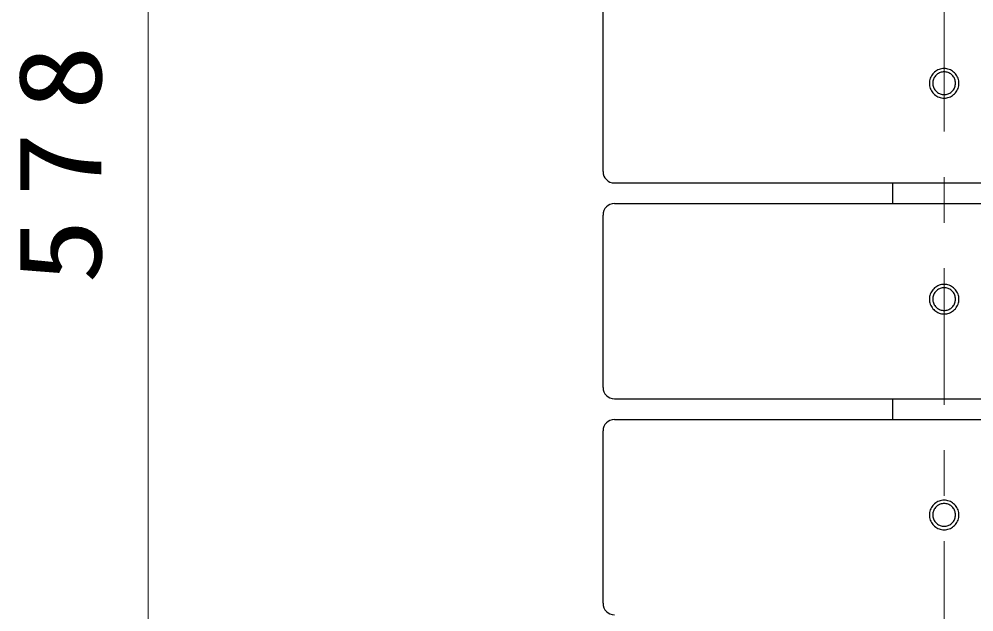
# Model space of a CAD drawing. Units: millimetres on the paper, scale 1:20. Extents: x -385 to 0, y 0 to 267.
# Drawn here: x -301.27 to -280.27, y 211.23 to 224.26 of the extents above; entities that cross this region are included whole.
import ezdxf

# ---------------------------------------------------------------- set-up
doc = ezdxf.new("R2010")
doc.units = ezdxf.units.MM
doc.linetypes.add('USER2', pattern=[6, 3, -1, 1, -1])
doc.layers.add('1_20', color=7, linetype='Continuous', lineweight=25)
doc.styles.add('ＭＳ ゴシック', font='')
doc.styles.get('ＭＳ ゴシック').set_extended_font_data('MS Gothic')

msp = doc.modelspace()

# ---------------------------------------------------------------- linework, layer by layer
at = {"layer": '1_20', "linetype": 'USER2', "lineweight": 13}
msp.add_line((-280.925, 236.787), (-280.925, 205.19), dxfattribs=at)
at = {"layer": '1_20', "lineweight": 13}
msp.add_line((-298.425, 206.434), (-298.425, 235.337), dxfattribs=at)
at = {"layer": '1_20'}
for p, q in [((-288.425, 220.909), (-288.425, 224.699)), ((-282.05, 220.205), (-282.05, 220.659)), ((-288.425, 216.166), (-288.425, 219.955)), ((-282.05, 215.462), (-282.05, 215.916)), ((-288.425, 211.422), (-288.425, 215.212))]:
    msp.add_line(p, q, dxfattribs=at)
at = {"layer": '1_20', "color": 40}
for p, q in [((-288.175, 220.659), (-259.425, 220.659)), ((-288.175, 220.205), (-259.425, 220.205)), ((-288.175, 215.916), (-259.425, 215.916)), ((-288.175, 215.462), (-259.425, 215.462))]:
    msp.add_line(p, q, dxfattribs=at)
at = {"layer": '1_20'}
for points in [[(-280.6, 222.849), (-280.601, 222.878), (-280.605, 222.906), (-280.611, 222.933), (-280.619, 222.96), (-280.63, 222.987), (-280.643, 223.012), (-280.659, 223.036), (-280.676, 223.058), (-280.695, 223.079), (-280.716, 223.098), (-280.738, 223.115), (-280.762, 223.13), (-280.787, 223.144), (-280.814, 223.154), (-280.841, 223.163), (-280.868, 223.169), (-280.896, 223.173), (-280.925, 223.174), (-280.953, 223.173), (-280.981, 223.169), (-281.009, 223.163), (-281.036, 223.154), (-281.062, 223.144), (-281.087, 223.13), (-281.111, 223.115), (-281.134, 223.098), (-281.155, 223.079), (-281.174, 223.058), (-281.191, 223.036), (-281.206, 223.012), (-281.219, 222.987), (-281.23, 222.96), (-281.239, 222.933), (-281.245, 222.906), (-281.249, 222.878), (-281.25, 222.849), (-281.249, 222.821), (-281.245, 222.793), (-281.239, 222.765), (-281.23, 222.738), (-281.219, 222.712), (-281.206, 222.687), (-281.191, 222.663), (-281.174, 222.641), (-281.155, 222.62), (-281.134, 222.601), (-281.111, 222.584), (-281.087, 222.568), (-281.062, 222.555), (-281.036, 222.544), (-281.009, 222.536), (-280.981, 222.53), (-280.953, 222.526), (-280.925, 222.525), (-280.896, 222.526), (-280.868, 222.53), (-280.841, 222.536), (-280.814, 222.544), (-280.787, 222.555), (-280.762, 222.568), (-280.738, 222.584), (-280.716, 222.601), (-280.695, 222.62), (-280.676, 222.641), (-280.659, 222.663), (-280.643, 222.687), (-280.63, 222.712), (-280.619, 222.738), (-280.611, 222.765), (-280.605, 222.793), (-280.601, 222.821)], [(-280.675, 222.852), (-280.676, 222.874), (-280.679, 222.895), (-280.683, 222.917), (-280.69, 222.937), (-280.698, 222.957), (-280.708, 222.977), (-280.72, 222.995), (-280.733, 223.012), (-280.748, 223.029), (-280.764, 223.043), (-280.781, 223.056), (-280.8, 223.068), (-280.819, 223.078), (-280.839, 223.087), (-280.86, 223.093), (-280.881, 223.098), (-280.903, 223.101), (-280.925, 223.102), (-280.947, 223.101), (-280.968, 223.098), (-280.989, 223.093), (-281.01, 223.087), (-281.03, 223.078), (-281.05, 223.068), (-281.068, 223.056), (-281.085, 223.043), (-281.102, 223.029), (-281.116, 223.012), (-281.13, 222.995), (-281.141, 222.977), (-281.151, 222.957), (-281.16, 222.937), (-281.166, 222.917), (-281.171, 222.895), (-281.174, 222.874), (-281.175, 222.852), (-281.174, 222.83), (-281.171, 222.809), (-281.166, 222.787), (-281.16, 222.767), (-281.151, 222.746), (-281.141, 222.727), (-281.13, 222.709), (-281.116, 222.692), (-281.102, 222.675), (-281.085, 222.661), (-281.068, 222.647), (-281.05, 222.636), (-281.03, 222.626), (-281.01, 222.617), (-280.989, 222.611), (-280.968, 222.606), (-280.947, 222.603), (-280.925, 222.602), (-280.903, 222.603), (-280.881, 222.606), (-280.86, 222.611), (-280.839, 222.617), (-280.819, 222.626), (-280.8, 222.636), (-280.781, 222.647), (-280.764, 222.661), (-280.748, 222.675), (-280.733, 222.692), (-280.72, 222.709), (-280.708, 222.727), (-280.698, 222.746), (-280.69, 222.767), (-280.683, 222.787), (-280.679, 222.809), (-280.676, 222.83)], [(-280.6, 218.106), (-280.601, 218.134), (-280.605, 218.162), (-280.611, 218.19), (-280.619, 218.217), (-280.63, 218.243), (-280.643, 218.268), (-280.659, 218.292), (-280.676, 218.314), (-280.695, 218.335), (-280.716, 218.355), (-280.738, 218.372), (-280.762, 218.387), (-280.787, 218.4), (-280.814, 218.411), (-280.841, 218.419), (-280.868, 218.426), (-280.896, 218.429), (-280.925, 218.43), (-280.953, 218.429), (-280.981, 218.426), (-281.009, 218.419), (-281.036, 218.411), (-281.062, 218.4), (-281.087, 218.387), (-281.111, 218.372), (-281.134, 218.355), (-281.155, 218.335), (-281.174, 218.314), (-281.191, 218.292), (-281.206, 218.268), (-281.219, 218.243), (-281.23, 218.217), (-281.239, 218.19), (-281.245, 218.162), (-281.249, 218.134), (-281.25, 218.106), (-281.249, 218.078), (-281.245, 218.05), (-281.239, 218.022), (-281.23, 217.995), (-281.219, 217.969), (-281.206, 217.944), (-281.191, 217.92), (-281.174, 217.897), (-281.155, 217.876), (-281.134, 217.857), (-281.111, 217.84), (-281.087, 217.825), (-281.062, 217.812), (-281.036, 217.801), (-281.009, 217.792), (-280.981, 217.786), (-280.953, 217.783), (-280.925, 217.781), (-280.896, 217.783), (-280.868, 217.786), (-280.841, 217.792), (-280.814, 217.801), (-280.787, 217.812), (-280.762, 217.825), (-280.738, 217.84), (-280.716, 217.857), (-280.695, 217.876), (-280.676, 217.897), (-280.659, 217.92), (-280.643, 217.944), (-280.63, 217.969), (-280.619, 217.995), (-280.611, 218.022), (-280.605, 218.05), (-280.601, 218.078)], [(-280.675, 218.108), (-280.676, 218.13), (-280.679, 218.152), (-280.683, 218.173), (-280.69, 218.194), (-280.698, 218.214), (-280.708, 218.233), (-280.72, 218.252), (-280.733, 218.269), (-280.748, 218.285), (-280.764, 218.3), (-280.781, 218.313), (-280.8, 218.325), (-280.819, 218.335), (-280.839, 218.343), (-280.86, 218.35), (-280.881, 218.354), (-280.903, 218.357), (-280.925, 218.358), (-280.947, 218.357), (-280.968, 218.354), (-280.989, 218.35), (-281.01, 218.343), (-281.03, 218.335), (-281.05, 218.325), (-281.068, 218.313), (-281.085, 218.3), (-281.102, 218.285), (-281.116, 218.269), (-281.13, 218.252), (-281.141, 218.233), (-281.151, 218.214), (-281.16, 218.194), (-281.166, 218.173), (-281.171, 218.152), (-281.174, 218.13), (-281.175, 218.108), (-281.174, 218.087), (-281.171, 218.065), (-281.166, 218.044), (-281.16, 218.023), (-281.151, 218.003), (-281.141, 217.984), (-281.13, 217.965), (-281.116, 217.948), (-281.102, 217.932), (-281.085, 217.917), (-281.068, 217.904), (-281.05, 217.892), (-281.03, 217.882), (-281.01, 217.874), (-280.989, 217.867), (-280.968, 217.863), (-280.947, 217.86), (-280.925, 217.859), (-280.903, 217.86), (-280.881, 217.863), (-280.86, 217.867), (-280.839, 217.874), (-280.819, 217.882), (-280.8, 217.892), (-280.781, 217.904), (-280.764, 217.917), (-280.748, 217.932), (-280.733, 217.948), (-280.72, 217.965), (-280.708, 217.984), (-280.698, 218.003), (-280.69, 218.023), (-280.683, 218.044), (-280.679, 218.065), (-280.676, 218.087)], [(-280.6, 213.362), (-280.601, 213.391), (-280.605, 213.419), (-280.611, 213.446), (-280.619, 213.473), (-280.63, 213.5), (-280.643, 213.525), (-280.659, 213.549), (-280.676, 213.571), (-280.695, 213.592), (-280.716, 213.611), (-280.738, 213.628), (-280.762, 213.643), (-280.787, 213.657), (-280.814, 213.667), (-280.841, 213.676), (-280.868, 213.682), (-280.896, 213.686), (-280.925, 213.687), (-280.953, 213.686), (-280.981, 213.682), (-281.009, 213.676), (-281.036, 213.667), (-281.062, 213.657), (-281.087, 213.643), (-281.111, 213.628), (-281.134, 213.611), (-281.155, 213.592), (-281.174, 213.571), (-281.191, 213.549), (-281.206, 213.525), (-281.219, 213.5), (-281.23, 213.473), (-281.239, 213.446), (-281.245, 213.419), (-281.249, 213.391), (-281.25, 213.362), (-281.249, 213.334), (-281.245, 213.306), (-281.239, 213.278), (-281.23, 213.251), (-281.219, 213.225), (-281.206, 213.2), (-281.191, 213.176), (-281.174, 213.154), (-281.155, 213.133), (-281.134, 213.114), (-281.111, 213.097), (-281.087, 213.081), (-281.062, 213.068), (-281.036, 213.057), (-281.009, 213.049), (-280.981, 213.043), (-280.953, 213.039), (-280.925, 213.038), (-280.896, 213.039), (-280.868, 213.043), (-280.841, 213.049), (-280.814, 213.057), (-280.787, 213.068), (-280.762, 213.081), (-280.738, 213.097), (-280.716, 213.114), (-280.695, 213.133), (-280.676, 213.154), (-280.659, 213.176), (-280.643, 213.2), (-280.63, 213.225), (-280.619, 213.251), (-280.611, 213.278), (-280.605, 213.306), (-280.601, 213.334)], [(-280.675, 213.365), (-280.676, 213.387), (-280.679, 213.408), (-280.683, 213.43), (-280.69, 213.45), (-280.698, 213.471), (-280.708, 213.49), (-280.72, 213.508), (-280.733, 213.525), (-280.748, 213.542), (-280.764, 213.556), (-280.781, 213.57), (-280.8, 213.581), (-280.819, 213.591), (-280.839, 213.6), (-280.86, 213.606), (-280.881, 213.611), (-280.903, 213.614), (-280.925, 213.615), (-280.947, 213.614), (-280.968, 213.611), (-280.989, 213.606), (-281.01, 213.6), (-281.03, 213.591), (-281.05, 213.581), (-281.068, 213.57), (-281.085, 213.556), (-281.102, 213.542), (-281.116, 213.525), (-281.13, 213.508), (-281.141, 213.49), (-281.151, 213.471), (-281.16, 213.45), (-281.166, 213.43), (-281.171, 213.408), (-281.174, 213.387), (-281.175, 213.365), (-281.174, 213.343), (-281.171, 213.322), (-281.166, 213.3), (-281.16, 213.28), (-281.151, 213.259), (-281.141, 213.24), (-281.13, 213.222), (-281.116, 213.205), (-281.102, 213.188), (-281.085, 213.174), (-281.068, 213.16), (-281.05, 213.149), (-281.03, 213.139), (-281.01, 213.13), (-280.989, 213.124), (-280.968, 213.119), (-280.947, 213.116), (-280.925, 213.115), (-280.903, 213.116), (-280.881, 213.119), (-280.86, 213.124), (-280.839, 213.13), (-280.819, 213.139), (-280.8, 213.149), (-280.781, 213.16), (-280.764, 213.174), (-280.748, 213.188), (-280.733, 213.205), (-280.72, 213.222), (-280.708, 213.24), (-280.698, 213.259), (-280.69, 213.28), (-280.683, 213.3), (-280.679, 213.322), (-280.676, 213.343)]]:
    msp.add_lwpolyline(points, close=True, dxfattribs=at)
at = {"layer": '1_20', "color": 40}
for centre, start, end in [((-288.175, 220.909), 180, 270), ((-288.175, 219.955), 90, 180), ((-288.175, 216.166), 180, 270), ((-288.175, 215.212), 90, 180)]:
    msp.add_arc(centre, 0.25, start, end, dxfattribs=at)
at = {"layer": '1_20'}
msp.add_arc((-288.175, 211.422), 0.25, 180, 270, dxfattribs=at)

# ---------------------------------------------------------------- texts
at = {"layer": '1_20', "insert": (-299.425, 221.302), "char_height": 1.833, "attachment_point": 8, "rotation": 90, "style": 'ＭＳ ゴシック'}
msp.add_mtext('\\T1.33;\\W1.15;578', dxfattribs=at)

doc.saveas('drawing.dxf')
